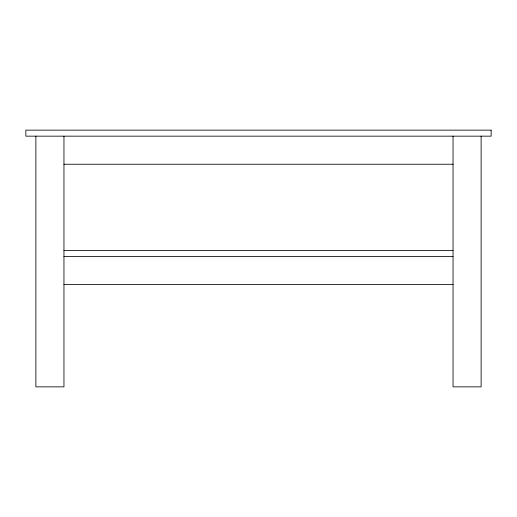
<?xml version="1.0" encoding="UTF-8"?>
<svg xmlns="http://www.w3.org/2000/svg" width="517" height="517" viewBox="0 0 517 517"><rect width="100%" height="100%" fill="white"/><g stroke="black" fill="none" stroke-linecap="round" stroke-linejoin="round"><path stroke-width="0.78" d="M63.959 164.238L453.041 164.238M63.959 250.48L453.041 250.48M63.959 256.497L453.041 256.497M63.959 284.57L453.041 284.57M481.12 136.158L481.12 386.858L453.041 386.858L453.041 136.158M63.959 136.158L63.959 386.858L35.88 386.858L35.88 136.158M491.15 130.142L25.85 130.142L25.85 136.158L491.15 136.158L491.15 130.142"/></g></svg>
